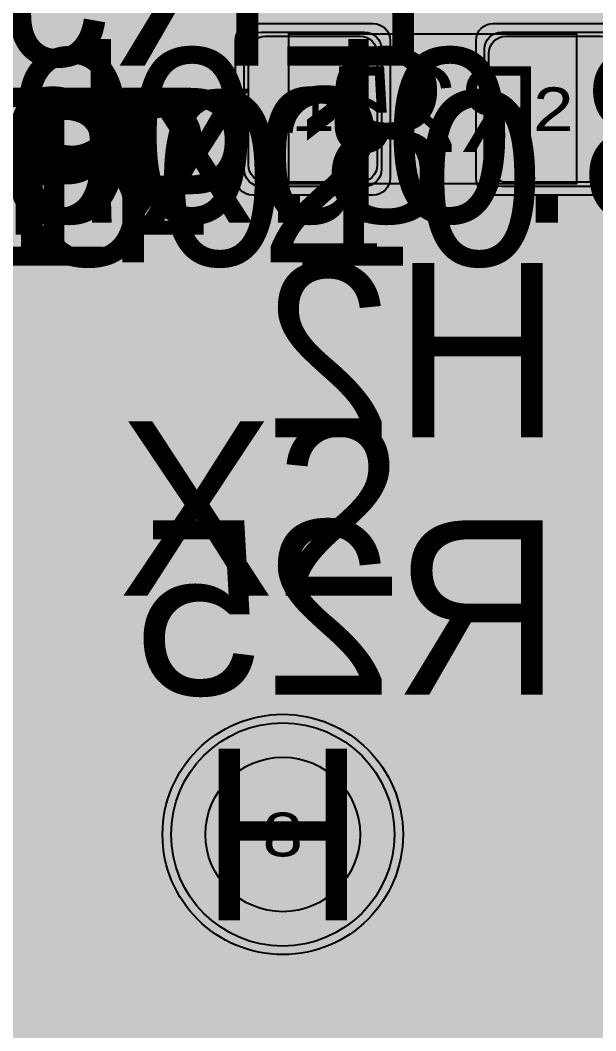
# Model space of a CAD drawing. Extents: x -13 to 280, y -47 to 100.
# Drawn here: x 28.44 to 35.14, y 81.51 to 93.29 of the extents above; entities that cross this region are included whole.
import ezdxf
from ezdxf.enums import TextEntityAlignment as Align

# ---------------------------------------------------------------- set-up
doc = ezdxf.new("R2010")
doc.units = 0
doc.header["$MEASUREMENT"] = 0
for name, color, linetype in [('ASSEMBLY_OUTLINES_BTM', 191, 'CONTINUOUS'), ('ASSEMBLY_PART_NUMBERS_BTM', 191, 'CONTINUOUS'), ('ASSEMBLY_PART_NUMBERS_TOP', 102, 'CONTINUOUS'), ('ASSEMBLY_REF_DES_BTM', 191, 'CONTINUOUS'), ('ASSEMBLY_REF_DES_TOP', 102, 'CONTINUOUS'), ('DRILL_DRAWING', 21, 'CONTINUOUS'), ('GENERATED_SILKSCREEN_BTM', 255, 'CONTINUOUS'), ('GENERATED_SILKSCREEN_TOP', 140, 'CONTINUOUS'), ('PART_HOLES_LAYER_BOTTOM', 30, 'CONTINUOUS'), ('PART_HOLES_LAYER_TOP', 30, 'CONTINUOUS'), ('PART_PADS_LAYER_BOTTOM', 230, 'CONTINUOUS'), ('PART_PADS_LAYER_TOP', 150, 'CONTINUOUS'), ('PART_PADS_SMD_BTM', 230, 'CONTINUOUS'), ('PIN_NUMBERS_BTM', 8, 'CONTINUOUS'), ('PIN_NUMBERS_TOP', 8, 'CONTINUOUS'), ('PLACEMENT_OUTLINES_BTM', 222, 'CONTINUOUS'), ('PLANE_DATA_LAYER_TOP', 150, 'CONTINUOUS'), ('PLANE_SHAPES_LAYER_TOP', 150, 'CONTINUOUS'), ('SILKSCREEN_OUTLINES_BTM', 211, 'CONTINUOUS'), ('SILKSCREEN_REF_DES_BTM', 211, 'CONTINUOUS'), ('SILKSCREEN_REF_DES_TOP', 150, 'CONTINUOUS'), ('SOLDERMASK_PADS_BTM', 12, 'CONTINUOUS'), ('SOLDERMASK_PADS_TOP', 180, 'CONTINUOUS'), ('SOLDERPASTE_PADS_BTM', 12, 'CONTINUOUS'), ('TRACES_LAYER_BOTTOM', 230, 'CONTINUOUS'), ('TRACES_LAYER_TOP', 150, 'CONTINUOUS')]:
    doc.layers.add(name, color=color, linetype=linetype)
doc.styles.add('COURIER_NEW', font='COUR.TTF')
doc.styles.add('VERIBEST_GERBER_0', font='txt')

msp = doc.modelspace()

# ---------------------------------------------------------------- hatches: boundary and pattern name
at = {"layer": 'PART_HOLES_LAYER_BOTTOM'}
h = msp.add_hatch(color=256, dxfattribs=at)
edge = h.paths.add_edge_path()
edge.add_arc((31.5, 83.8), 0.9, 0, 360)
at = {"layer": 'PART_HOLES_LAYER_TOP'}
h = msp.add_hatch(color=256, dxfattribs=at)
edge = h.paths.add_edge_path()
edge.add_arc((31.5, 83.8), 0.9, 0, 360)
at = {"layer": 'PLANE_DATA_LAYER_TOP'}
h = msp.add_hatch(color=256, dxfattribs=at)
h.paths.add_polyline_path([(258.5, 84.968438), (258.499998, 72.53156), (258.499998, 72.531559, -0.198909956), (258.47768, 72.477678), (256.022322, 70.02232, -0.198913366), (255.96844, 70.000002), (235.000004, 70, 0.207684346), (234.999998, 69.999998), (219.000002, 54.000002), (219, 53.999996), (218.999998, 29.03156), (218.999998, 29.031559, -0.198909956), (218.97768, 28.977678), (202.522322, 12.52232, -0.198913366), (202.46844, 12.500002), (149.5762, 12.5, -0.414213562), (149.5, 12.5762), (149.5, 14.499996), (149.499997, 14.500001), (145.000002, 18.999998, 0.207684346), (144.999996, 19), (139.000004, 19, 0.207684346), (138.999998, 18.999998), (128.522321, 8.522318, -0.198913366), (128.468439, 8.5), (106.531562, 8.5, -0.198913366), (106.47768, 8.522318), (102.500002, 12.499998, 0.207684346), (102.499996, 12.5), (96.500004, 12.5, 0.207684346), (96.499998, 12.499998), (94.000002, 10.000002), (94, 9.999996), (94, 5.0762, -0.414213562), (93.9238, 5), (61.0762, 5, -0.414213562), (61, 5.0762), (61, 9.499996), (60.999997, 9.500001), (58.000002, 12.499998, 0.207684346), (57.999996, 12.5), (52.000004, 12.5, 0.207684346), (51.999998, 12.499998), (49.000002, 9.500002), (49, 9.499996), (49, 5.0762, -0.414213562), (48.9238, 5), (16.0762, 5, -0.414213562), (16, 5.0762), (16, 8.999996), (15.999997, 9.000001), (13.750002, 11.249998, 0.207684346), (13.749996, 11.25), (1.5762, 11.25, -0.414213562), (1.5, 11.3262), (1.500002, 86.968439), (1.500002, 86.96844, -0.198909956), (1.52232, 87.022321), (2.999997, 88.499998), (2.999999, 88.500004), (2.999999, 91.81604, -0.668181994), (3.130081, 91.869921), (3.4, 91.600002), (6.3, 88.700001), (7.999998, 87.000002, 0.207684346), (8.000004, 87), (11.499996, 87, 0.207684346), (11.500002, 87.000002), (15.499998, 90.999998), (15.5, 91.000004), (15.5, 95.9238, -0.414213562), (15.5762, 96), (17.722894, 96, -0.414213562), (17.799094, 95.9238, -0.157845252), (17.784635, 95.87914, 1.957551633), (20.215365, 95.87914, -0.157845252), (20.200906, 95.9238, -0.414213562), (20.277106, 96), (21.924691, 96, -0.579614893), (21.990422, 95.885253, 1.745689265), (25.009578, 95.885253, -0.579614893), (25.075309, 96), (27.222894, 96, -0.414213562), (27.299094, 95.9238, -0.157845252), (27.284635, 95.87914, 0.463471037), (27.832699, 93.656605, -0.284786377), (27.875, 93.588361), (27.875, 92.361644, -0.198909956), (27.852682, 92.307763), (22.388417, 86.843498, 0.198912246), (22.205358, 86.401557), (22.205358, 83.362834, -0.198909956), (22.18304, 83.308953), (16.933059, 78.058972, 0.198912246), (16.75, 77.617031), (16.75, 76.865445, -0.198909956), (16.727682, 76.811564), (15.138312, 75.222194, -0.194772493), (15.085645, 75.199886, 0.409549399), (14.2, 74.3), (14.2, 74.299969, 0.992073385), (15.999886, 74.285645, -0.194772493), (16.022194, 74.338312), (17.816941, 76.133059, 0.198912246), (18, 76.575), (18, 77.326586, -0.198909956), (18.022318, 77.380467), (23.272299, 82.630448, 0.198912246), (23.455358, 83.072389), (23.455358, 86.111112, -0.198909956), (23.477676, 86.164993), (28.941941, 91.629258, 0.198912246), (29.125, 92.071199), (29.125, 93.588361, -0.284786377), (29.167301, 93.656605, 0.463471037), (29.715365, 95.87914, -0.157845252), (29.700906, 95.9238, -0.414213562), (29.777106, 96), (48.9238, 96, -0.414213562), (49, 95.9238), (49, 91.000004), (49.000003, 90.999999), (51.3, 88.700001), (52.999998, 87.000002, 0.207684346), (53.000004, 87), (56.999996, 87, 0.207684346), (57.000002, 87.000002), (60.999998, 90.999998), (61, 91.000004), (61, 95.9238, -0.414213562), (61.0762, 96), (93.9238, 96, -0.414213562), (94, 95.9238), (94, 90.500004), (94.000003, 90.499999), (97.499998, 87.000002, 0.207684346), (97.500004, 87), (101.999996, 87, 0.207684346), (102.000002, 87.000002), (105.999998, 90.999998), (106, 91.000004), (106, 95.9238, -0.414213562), (106.0762, 96), (129.549985, 96, -0.557048093), (129.618191, 95.889824, 0.116057054), (129.55, 95.6), (129.55, 92.4, 0.414213562), (130.2, 91.75), (132.8, 91.75, 0.414213562), (133.45, 92.4), (133.45, 95.6, 0.116057054), (133.381809, 95.889824, -0.557048093), (133.450015, 96), (134.4238, 96, -0.414213562), (134.5, 95.9238), (134.5, 90.441466, -0.414213562), (134.4238, 90.365266), (130.778303, 90.365266, -0.198913366), (130.724421, 90.387584), (129.817866, 91.294139, 0.198912246), (129.375925, 91.477198), (115.162716, 91.477198, -0.198913366), (115.108834, 91.499516), (114.666409, 91.941941, 0.198912246), (114.224468, 92.125), (113.77918, 92.125, -0.19476974), (113.726165, 92.146466, 0.662426212), (112.2, 91.500001), (112.2, 91.499999, 0.662426212), (113.726165, 90.853534, -0.19476974), (113.77918, 90.875), (113.934022, 90.875, -0.198913366), (113.987904, 90.852682), (114.430329, 90.410257, 0.198912246), (114.87227, 90.227198), (129.085479, 90.227198, -0.198913366), (129.139361, 90.20488), (130.045916, 89.298325, 0.198912246), (130.487857, 89.115266), (134.4238, 89.115266, -0.414213562), (134.5, 89.039066), (134.5, 86.000004), (134.500003, 85.999999), (138.999998, 81.500002, 0.207684346), (139.000004, 81.5), (145.999996, 81.5, 0.207684346), (146.000002, 81.500002), (151.499998, 86.999998), (151.5, 87.000004), (151.5, 94.359758, -0.414213562), (151.5762, 94.435958), (210.4238, 94.435958, -0.414213562), (210.5, 94.359758), (210.5, 85.500004), (210.500003, 85.499999), (214.499998, 81.500002, 0.207684346), (214.500004, 81.5), (222.1738, 81.5, -0.414213562), (222.25, 81.4238), (222.25, 73.5, 0.414213562), (222.5, 73.25), (227, 73.25, 0.414213562), (227.25, 73.5), (227.25, 77.364885, -0.198909956), (227.272318, 77.418766), (228.081234, 78.227682, -0.198913366), (228.135116, 78.25), (237.864884, 78.25, -0.198913366), (237.918766, 78.227682), (238.822897, 77.323551, -0.00035495), (238.822973, 77.323474, 0.199280671), (239, 77.25), (243.5, 77.25, 0.414213562), (243.75, 77.5), (243.75, 83.5, 0.414213562), (243.5, 83.75), (239, 83.75, 0.414213562), (238.75, 83.5), (238.75, 81.135115, -0.198909956), (238.727682, 81.081234), (237.918766, 80.272318, -0.198913366), (237.864884, 80.25), (228.135116, 80.25, -0.198913366), (228.081234, 80.272318), (227.272318, 81.081234, -0.198909956), (227.25, 81.135115), (227.25, 82.218439, -0.198909956), (227.272318, 82.27232), (231.995058, 86.99506, -0.198913366), (232.04894, 87.017378), (232.302743, 87.017378, 0.198912246), (232.744684, 87.200437), (235.691941, 90.147694, 0.198912246), (235.875, 90.589635), (235.875, 92.838361, -0.284786377), (235.917301, 92.906605, 0.284787559), (236.75, 94.25, 0.354394072), (235.56043, 95.717527, -0.354393408), (235.5, 95.792077), (235.5, 96.4238, -0.414213562), (235.5762, 96.5), (248.4238, 96.5, -0.414213562), (248.5, 96.4238), (248.5, 92.000004), (248.500003, 91.999999), (252.2, 88.3), (252.499998, 88.000002, 0.207684346), (252.500004, 88), (255.46844, 87.999998, -0.198913366), (255.522322, 87.97768), (258.477682, 85.02232, -0.198909956), (258.5, 84.968439)], flags=0)
h.paths.add_polyline_path([(3, 18.1, -1), (5.5, 18.1, -1)], flags=0)
h.paths.add_polyline_path([(3.4, 59.75, -1), (5.6, 59.75, -1)], flags=0)
h.paths.add_polyline_path([(2.75, 13.9, -1), (5.75, 13.9, -1)], flags=0)
h.paths.add_polyline_path([(10.35, 16.85, 0.414213562), (11, 17.5), (11, 18.7, 0.414213562), (10.35, 19.35), (9.15, 19.35, 0.414213562), (8.5, 18.7), (8.5, 17.5, 0.414213562), (9.15, 16.85)], flags=0)
h.paths.add_polyline_path([(8.25, 13.9, -1), (11.25, 13.9, -1)], flags=0)
h.paths.add_polyline_path([(10.999641, 39.722422, 0.350115905), (11.7, 40.6), (11.7, 40.600001, 0.893974901), (9.922422, 40.799641, -0.141359951), (9.902002, 40.762662), (4.56967, 35.430331, 0.198912367), (4.35, 34.900001), (4.35, 29.019962, -0.141359112), (4.338291, 28.979375, 0.141358978), (4.2, 28.500001), (4.2, 28.5, 1), (6, 28.5), (6, 28.500001, 0.141358978), (5.861709, 28.979375, -0.141359112), (5.85, 29.019962), (5.85, 34.557777, -0.198909956), (5.872318, 34.611658), (10.962662, 39.702002, -0.141359951)], flags=0)
h.paths.add_polyline_path([(6.3, 50, -1), (13.7, 50, -1)], flags=0)
h.paths.add_polyline_path([(18.25, 12, -1), (20.75, 12, -1)], flags=0)
h.paths.add_polyline_path([(16.65, 24.6, -1), (20.75, 24.6, -1)], flags=0)
h.paths.add_polyline_path([(16.65, 41.4, -1), (20.75, 41.4, -1)], flags=0)
h.paths.add_polyline_path([(18.25, 53, -1), (20.75, 53, -1)], flags=0)
h.paths.add_polyline_path([(16.65, 71.2, 1), (20.75, 71.2, 0.236598351), (19.926702, 72.842469, 0.332217121), (17.473299, 72.842469, 0.236598402)], flags=0)
h.paths.add_polyline_path([(16.65, 83.8, -1), (20.75, 83.8, -1)], flags=0)
h.paths.add_polyline_path([(25.05, 11, 0.414213562), (25.5, 11.45), (25.5, 12.55, 0.414213562), (25.05, 13), (23.95, 13, 0.414213562), (23.5, 12.55), (23.5, 11.45, 0.414213562), (23.95, 11)], flags=0)
h.paths.add_polyline_path([(23.25, 53, 1), (25.75, 53), (25.75, 54.781012, 0.198912306), (25.383883, 55.664895), (20.414895, 60.633883, 0.198912306), (19.531012, 61), (9.5, 61, 1), (9.5, 58.5), (18.981682, 58.5, -0.198913366), (19.035564, 58.477682), (23.227682, 54.285564, -0.198909956), (23.25, 54.231683)], flags=0)
h.paths.add_polyline_path([(26.9, 23.05, 0.414213562), (27.55, 23.7), (27.55, 25.5, 0.414213562), (26.9, 26.15), (25.1, 26.15, 0.414213562), (24.45, 25.5), (24.45, 23.7, 0.414213562), (25.1, 23.05)], flags=0)
h.paths.add_polyline_path([(24.45, 28.8, -1), (27.55, 28.8, -1)], flags=0)
h.paths.add_polyline_path([(24.45, 33, -1), (27.55, 33, -1)], flags=0)
h.paths.add_polyline_path([(24.45, 37.2, -1), (27.55, 37.2, -1)], flags=0)
h.paths.add_polyline_path([(26.9, 69.65, 0.414213562), (27.55, 70.3), (27.55, 72.1, 0.414213562), (26.9, 72.75), (25.1, 72.75, 0.414213562), (24.45, 72.1), (24.45, 70.3, 0.414213562), (25.1, 69.65)], flags=0)
h.paths.add_polyline_path([(24.2, 83.8, -1), (27.8, 83.8, -1)], flags=0)
h.paths.add_polyline_path([(29.95, 24.6, -1), (33.05, 24.6, -1)], flags=0)
h.paths.add_polyline_path([(29.95, 28.8, -1), (33.05, 28.8, -1)], flags=0)
h.paths.add_polyline_path([(30.050559, 40.850799, 0.833523971), (33.05, 41.399999), (33.05, 41.4, 0.771151006), (30.150275, 42.162065, -0.771150883), (30.007721, 42.199529), (30.007721, 63.03507, 0.198912215), (29.861274, 63.388623), (23.888507, 69.36139, -0.198909956), (23.866189, 69.415271), (23.866189, 72.52752, -0.198909956), (23.888507, 72.581401), (25.278258, 73.971152, -0.311695204), (25.363434, 73.986747, 3.389409812), (24.45, 75.4, 0.106198542), (24.586747, 74.763434, -0.106197553), (24.59347, 74.73214), (24.59347, 74.732139, -0.198909956), (24.571152, 74.678258), (23.222521, 73.329627, -0.668181994), (23.092439, 73.383508), (23.092439, 77.937499, -0.198909956), (23.114757, 77.99138), (24.201059, 79.077682, -0.198913366), (24.254941, 79.1), (24.479303, 79.1, -0.311693868), (24.550559, 79.050799, 0.833523971), (27.55, 79.599999), (27.55, 79.600001, 0.833523971), (24.550559, 80.149201, -0.311693868), (24.479303, 80.1), (24.016271, 80.1, 0.198912215), (23.662718, 79.953553), (22.238886, 78.529721, 0.198912215), (22.092439, 78.176168), (22.092439, 68.563129, 0.198912215), (22.238886, 68.209576), (28.206068, 62.242394, -0.198909956), (28.228386, 62.188513), (28.228386, 41.992222, -0.198909956), (28.206068, 41.938341), (28.190045, 41.922318, -0.198913366), (28.136163, 41.9), (27.520697, 41.9, -0.311693868), (27.449441, 41.949201, 0.833523971), (24.45, 41.400001), (24.45, 41.399999, 0.833523971), (27.449441, 40.850799, -0.311693868), (27.520697, 40.9), (28.374833, 40.9, 0.198912215), (28.728386, 41.046447), (29.064172, 41.382233, -0.41421628), (29.171936, 41.382232), (29.507721, 41.046447, 0.198912367), (29.861274, 40.9), (29.979303, 40.9, -0.311693868)], flags=0)
h.paths.add_polyline_path([(29.95, 71.2, -1), (33.05, 71.2, -1)], flags=0)
h.paths.add_polyline_path([(29.95, 75.4, -1), (33.05, 75.4, -1)], flags=0)
h.paths.add_polyline_path([(29.95, 79.6, -1), (33.05, 79.6, -1)], flags=0)
h.paths.add_polyline_path([(29.7, 33, -1), (33.3, 33, -1)], flags=0)
h.paths.add_polyline_path([(29.7, 37.2, -1), (33.3, 37.2, -1)], flags=0)
h.paths.add_polyline_path([(29.7, 83.8, -1), (33.3, 83.8, -1)], flags=0)
h.paths.add_polyline_path([(50.5, 47.25, 0.414213562), (50.75, 47.5), (50.75, 63.5, 0.414213562), (50.5, 63.75), (46.5, 63.75, 0.414213562), (46.25, 63.5), (46.25, 47.5, 0.414213562), (46.5, 47.25)], flags=0)
h.paths.add_polyline_path([(51.3, 50, -1), (58.7, 50, -1)], flags=0)
h.paths.add_polyline_path([(57, 29, -1), (65, 29, -1)], flags=0)
h.paths.add_polyline_path([(66.6, 20, -1), (71.4, 20, -1)], flags=0)
h.paths.add_polyline_path([(66.6, 38, -1), (71.4, 38, -1)], flags=0)
h.paths.add_polyline_path([(75.6, 62, -1), (80.4, 62, -1)], flags=0)
h.paths.add_polyline_path([(75.6, 80, -1), (80.4, 80, -1)], flags=0)
h.paths.add_polyline_path([(85.549825, 29.973203, 0.198912367), (85.769495, 30.503533), (85.769495, 34.629883, 0.198912367), (85.549825, 35.160213), (81.616905, 39.093132, -0.198909956), (81.594587, 39.147013), (81.594587, 47.209472, -0.198909956), (81.616905, 47.263353), (82.676449, 48.322897, -0.00035495), (82.676526, 48.322973, 0.199280671), (82.75, 48.5), (82.75, 52.5, 0.414213562), (82.5, 52.75), (78.5, 52.75, 0.414213562), (78.25, 52.5), (78.25, 48.5, 0.199280671), (78.323474, 48.322973, -0.00035495), (78.323551, 48.322897), (80.072269, 46.574179, -0.198909956), (80.094587, 46.520298), (80.094587, 38.804789, 0.198912367), (80.314257, 38.274459), (84.247177, 34.34154, -0.198909956), (84.269495, 34.287659), (84.269495, 30.845757, -0.198909956), (84.247177, 30.791876), (83.227619, 29.772318, -0.198913366), (83.173737, 29.75), (82.722666, 29.75, -0.220113332), (82.66459, 29.776869, 0.189180818), (81.892172, 30.191548, -0.379842992), (81.825, 30.267211), (81.825, 30.272789, -0.379842992), (81.892172, 30.348452, 16.821510547), (81.607828, 30.348452, -0.379842992), (81.675, 30.272789), (81.675, 30.267211, -0.379842992), (81.607828, 30.191548, 0.887776067), (81.607828, 27.808452, -0.379842992), (81.675, 27.732789), (81.675, 27.727211, -0.379842992), (81.607828, 27.651548, 16.821510547), (81.892172, 27.651548, -0.379842992), (81.825, 27.727211), (81.825, 27.732789, -0.379842992), (81.892172, 27.808452, 0.189180818), (82.66459, 28.223131, -0.220113332), (82.722666, 28.25), (83.515961, 28.25, 0.198912714), (84.046292, 28.46967)], flags=0)
h.paths.add_polyline_path([(82, 71, -1), (90, 71, -1)], flags=0)
h.paths.add_polyline_path([(96.3, 50, -1), (103.7, 50, -1)], flags=0)
h.paths.add_polyline_path([(116.95, 87.1, 0.414213562), (117.4, 87.55), (117.4, 88.95, 0.414213562), (116.95, 89.4), (115.55, 89.4, 0.414213562), (115.1, 88.95), (115.1, 87.55, 0.414213562), (115.55, 87.1)], flags=0)
h.paths.add_polyline_path([(115.1, 56.35, -1), (118.2, 56.35, -1)], flags=0)
h.paths.add_polyline_path([(118.7, 11.35, 0.414213562), (119.15, 11.8), (119.15, 13.2, 0.414213562), (118.7, 13.65), (117.3, 13.65, 0.414213562), (116.85, 13.2), (116.85, 11.8, 0.414213562), (117.3, 11.35)], flags=0)
h.paths.add_polyline_path([(118.7, 29.35, 0.414213562), (119.15, 29.8), (119.15, 31.2, 0.414213562), (118.7, 31.65), (118.295776, 31.65, -0.198913366), (118.241894, 31.672318), (117.672318, 32.241894, -0.198909956), (117.65, 32.295775), (117.65, 42.0455, -0.344121363), (117.707711, 42.119423, 0.344122875), (118.2, 42.75), (118.2, 44.55, 0.344122875), (117.707711, 45.180577, -0.344121363), (117.65, 45.2545), (117.65, 46.198799, 0.198912215), (117.357106, 46.905905), (113.74062, 50.522391, -0.198909956), (113.718302, 50.576272), (113.718302, 64.472527, -0.198909956), (113.74062, 64.526408), (116.957106, 67.742894, 0.198912215), (117.25, 68.45), (117.25, 69.182087, -0.196019859), (117.271722, 69.235365, 0.19601931), (117.4, 69.55), (117.4, 70.95, 0.414213562), (116.95, 71.4), (115.55, 71.4, 0.414213562), (115.1, 70.95), (115.1, 69.55, 0.19601931), (115.228278, 69.235365, -0.196019859), (115.25, 69.182087), (115.25, 68.895775, -0.198909956), (115.227682, 68.841894), (112.011196, 65.625408, 0.198912215), (111.718302, 64.918302), (111.718302, 50.130497, 0.198912215), (112.011196, 49.423391), (115.627682, 45.806905, -0.198909956), (115.65, 45.753024), (115.65, 45.2545, -0.344121363), (115.592289, 45.180577, 0.344122875), (115.1, 44.55), (115.1, 42.75, 0.344122875), (115.592289, 42.119423, -0.344121363), (115.65, 42.0455), (115.65, 31.85, 0.198912215), (115.942894, 31.142894), (116.827682, 30.258106, -0.198909956), (116.85, 30.204225), (116.85, 29.8, 0.414213562), (117.3, 29.35)], flags=0)
h.paths.add_polyline_path([(122.35, 70.25, -1), (125.15, 70.25, -1)], flags=0)
h.paths.add_polyline_path([(122.35, 88.25, -1), (125.15, 88.25, -1)], flags=0)
h.paths.add_polyline_path([(124.1, 12.5, -1), (126.9, 12.5, -1)], flags=0)
h.paths.add_polyline_path([(124.1, 30.5, -1), (126.9, 30.5, -1)], flags=0)
h.paths.add_polyline_path([(118.8, 50, -1), (127.2, 50, -1)], flags=0)
h.paths.add_polyline_path([(127.55, 56.35, -1), (131.15, 56.35, -1)], flags=0)
h.paths.add_polyline_path([(133.176777, 34.823223, 0.198911632), (133.25, 34.999999), (133.25, 45.500001, 0.198911632), (133.176777, 45.676777), (132.676777, 46.176777, 0.198912672), (132.5, 46.25), (127.5, 46.25, 0.198912672), (127.323223, 46.176777), (126.823223, 45.676777, 0.198911632), (126.75, 45.500001), (126.75, 34.999999, 0.198911632), (126.823223, 34.823223), (127.323223, 34.323223, 0.198912672), (127.5, 34.25), (132.5, 34.25, 0.198912672), (132.676777, 34.323223)], flags=0)
h.paths.add_polyline_path([(132.8, 65.75, 0.414213562), (133.45, 66.4), (133.45, 69.6, 0.414213562), (132.8, 70.25), (130.2, 70.25, 0.414213562), (129.55, 69.6), (129.55, 66.4, 0.414213562), (130.2, 65.75)], flags=0)
h.paths.add_polyline_path([(132.8, 75.75, 0.414213562), (133.45, 76.4), (133.45, 79.6, 0.414213562), (132.8, 80.25), (130.2, 80.25, 0.414213562), (129.55, 79.6), (129.55, 76.4, 0.414213562), (130.2, 75.75)], flags=0)
h.paths.add_polyline_path([(132.8, 81.75, 0.414213562), (133.45, 82.4), (133.45, 85.6, 0.414213562), (132.8, 86.25), (130.2, 86.25, 0.414213562), (129.55, 85.6), (129.55, 84.024512, -0.414213562), (129.4738, 83.948312), (128.659868, 83.948312, -0.198913366), (128.605986, 83.97063), (127.76521, 84.811407, 0.198912714), (127.234879, 85.031077), (82.319555, 85.031077, 0.198912714), (81.789224, 84.811407), (81.450136, 84.472318, -0.198913366), (81.396254, 84.45), (69.877975, 84.45, 0.198912714), (69.347644, 84.23033), (64.71967, 79.602356, 0.198912367), (64.5, 79.072026), (64.5, 74.512666, -0.220113332), (64.473131, 74.45459, 0.654697284), (65.107828, 72.348452, -0.379842992), (65.175, 72.272789), (65.175, 72.267211, -0.379842992), (65.107828, 72.191548, 0.887776067), (65.107828, 69.808452, -0.379842992), (65.175, 69.732789), (65.175, 69.727211, -0.379842992), (65.107828, 69.651548, 16.821510547), (65.392172, 69.651548, -0.379842992), (65.325, 69.727211), (65.325, 69.732789, -0.379842992), (65.392172, 69.808452, 0.887776067), (65.392172, 72.191548, -0.379842992), (65.325, 72.267211), (65.325, 72.272789, -0.379842992), (65.392172, 72.348452, 0.654697284), (66.026869, 74.45459, -0.220113332), (66, 74.512666), (66, 78.729802, -0.198909956), (66.022318, 78.783683), (70.166317, 82.927682, -0.198913366), (70.220199, 82.95), (81.738478, 82.95, 0.198912612), (82.268809, 83.16967), (82.607897, 83.508759, -0.198913366), (82.661779, 83.531077), (126.892655, 83.531077, -0.198913366), (126.946537, 83.508759), (127.545992, 82.909303, 0.236905922), (128.184745, 82.697512, -0.03628461), (128.195761, 82.698312), (129.4738, 82.698312, -0.414213562), (129.55, 82.622112), (129.55, 82.4, 0.414213562), (130.2, 81.75)], flags=0)
h.paths.add_polyline_path([(134.176777, 59.823223, 0.198911632), (134.25, 59.999999), (134.25, 64.500001, 0.198911632), (134.176777, 64.676777), (133.676777, 65.176777, 0.198912672), (133.5, 65.25), (128, 65.25, 0.198912672), (127.823223, 65.176777), (127.323223, 64.676777, 0.198911632), (127.25, 64.500001), (127.25, 59.999999, 0.198911632), (127.323223, 59.823223), (127.823223, 59.323223, 0.198912672), (128, 59.25), (133.5, 59.25, 0.198912672), (133.676777, 59.323223)], flags=0)
h.paths.add_polyline_path([(147.5, 62.75, 0.414213562), (147.75, 63), (147.75, 75.5, 0.414213562), (147.5, 75.75), (141.5, 75.75, 0.199280671), (141.322973, 75.676526, -0.00035495), (141.322897, 75.676449), (140.418766, 74.772318, -0.198913366), (140.364884, 74.75), (107, 74.75, 0.198912672), (106.823223, 74.676777), (101.323551, 69.177103, -0.00035495), (101.323474, 69.177027, 0.199280671), (101.25, 69), (101.25, 61, 0.414213562), (101.5, 60.75), (107, 60.75, 0.414213562), (107.25, 61), (107.25, 68.864885, -0.198909956), (107.272318, 68.918766), (110.581234, 72.227682, -0.198913366), (110.635116, 72.25), (140.364884, 72.25, -0.198913366), (140.418766, 72.227682), (141.227682, 71.418766, -0.198909956), (141.25, 71.364885), (141.25, 63, 0.414213562), (141.5, 62.75)], flags=0)
h.paths.add_polyline_path([(174, 50, -1), (186, 50, -1)], flags=0)
h.paths.add_polyline_path([(229.15, 76.75, -1), (231.35, 76.75, -1)], flags=0)
h.paths.add_polyline_path([(229.15, 81.75, -1), (231.35, 81.75, -1)], flags=0)
h.paths.add_polyline_path([(238.05, 71, 0.414213562), (238.5, 71.45), (238.5, 72.55, 0.414213562), (238.05, 73), (236.95, 73, 0.414213562), (236.5, 72.55), (236.5, 71.45, 0.414213562), (236.95, 71)], flags=0)
h.paths.add_polyline_path([(238.05, 84.5, 0.414213562), (238.5, 84.95), (238.5, 86.05, 0.414213562), (238.05, 86.5), (236.95, 86.5, 0.414213562), (236.5, 86.05), (236.5, 84.95, 0.414213562), (236.95, 84.5)], flags=0)
h.paths.add_polyline_path([(237.25, 94.25, -1), (240.75, 94.25, -1)], flags=0)
h.paths.add_polyline_path([(241.25, 72, -1), (243.75, 72, -1)], flags=0)
h.paths.add_polyline_path([(241.25, 85.5, -1), (243.75, 85.5, -1)], flags=0)
h.paths.add_polyline_path([(246.95, 72.45, -1), (250.05, 72.45, -1)], flags=0)
h.paths.add_polyline_path([(246.95, 76.65, -1), (250.05, 76.65, -1)], flags=0)
h.paths.add_polyline_path([(246.95, 80.85, -1), (250.05, 80.85, -1)], flags=0)
h.paths.add_polyline_path([(246.95, 85.05, -1), (250.05, 85.05, -1)], flags=0)
h.paths.add_polyline_path([(252.2, 72.45, -1), (255.8, 72.45, -1)], flags=0)
h.paths.add_polyline_path([(252.2, 76.65, -1), (255.8, 76.65, -1)], flags=0)
h.paths.add_polyline_path([(252.2, 80.85, -1), (255.8, 80.85, -1)], flags=0)
h.paths.add_polyline_path([(254.9, 83.25, 0.414213562), (255.8, 84.15), (255.8, 85.95, 0.414213562), (254.9, 86.85), (253.1, 86.85, 0.414213562), (252.2, 85.95), (252.2, 84.15, 0.414213562), (253.1, 83.25)], flags=0)
for points in [[(31.5, 83.8), (31.5, 85.6762)], [(31.5, 83.8), (29.6238, 83.8)], [(31.5, 83.8), (33.3762, 83.8)], [(31.5, 83.8), (31.5, 81.9238)]]:
    msp.add_hatch(color=256, dxfattribs=at).paths.add_polyline_path(points, is_closed=False, flags=0)
at = {"layer": 'PLANE_SHAPES_LAYER_TOP'}
h = msp.add_hatch(color=256, dxfattribs=at)
h.paths.add_polyline_path([(199.5, 12.5), (149.5, 12.5), (149.5, 19), (135.5, 19), (135.5, 15.5), (132.5, 12.5), (1.5, 12.5), (1.5, 87), (134.5, 87), (134.5, 81.5), (199.5, 81.5)])
h.paths.add_polyline_path([(174, 50, -1), (186, 50, -1)], flags=0)

# ---------------------------------------------------------------- linework, layer by layer
at = {"layer": 'ASSEMBLY_OUTLINES_BTM'}
msp.add_lwpolyline([(31.57, 91.38), (31.57, 93.13), (34.92, 93.13), (34.92, 91.38)], close=True, dxfattribs=at)
at = {"layer": 'GENERATED_SILKSCREEN_BTM', "const_width": 0.15}
for points in [[(33.842098, 93.130005, 0.000012231), (33.842089, 93.129995), (32.657911, 93.129995, 0.000012231), (32.657902, 93.130005), (33.842098, 93.130005)], [(33.833844, 91.379995), (32.666156, 91.379995, 0.000011642), (32.666164, 91.380005), (33.833836, 91.380005, 0.000011642), (33.833844, 91.379995)]]:
    msp.add_lwpolyline(points, format="xyb", dxfattribs=at)
at = {"layer": 'GENERATED_SILKSCREEN_BTM', "const_width": 0.254}
for points in [[(31.460192, 90.417328), (31.118816, 90.138944), (31.11272, 90.128784), (31.110688, 90.120656), (31.106624, 90.11456), (31.104592, 90.106432), (31.104592, 89.828048), (31.106624, 89.81992), (31.110688, 89.807728), (31.11272, 89.797568), (31.118816, 89.793504), (32.472128, 88.694192), (32.472128, 88.476768), (31.145232, 88.476768), (31.131008, 88.472704), (31.118816, 88.464576), (31.11272, 88.450352), (31.110688, 88.434096), (31.11272, 88.419872), (31.118816, 88.405648), (31.131008, 88.39752), (31.145232, 88.393456), (32.5148, 88.393456), (32.531056, 88.39752), (32.541216, 88.40768), (32.551376, 88.41784), (32.55544, 88.434096), (32.55544, 88.71248), (32.553408, 88.718576), (32.549344, 88.7328), (32.54528, 88.738896), (32.543248, 88.74296), (32.537152, 88.747024), (31.185872, 89.848368), (31.185872, 90.086112), (31.502864, 90.342144), (32.1592, 90.342144), (32.490416, 90.071888), (32.50464, 90.067824), (32.518864, 90.069856), (32.531056, 90.075952), (32.541216, 90.088144), (32.547312, 90.100336), (32.549344, 90.11456), (32.547312, 90.128784), (32.543248, 90.13488), (32.537152, 90.138944), (32.195776, 90.417328), (32.187648, 90.41936), (32.183584, 90.421392), (32.17952, 90.423424), (32.171392, 90.425456), (31.486608, 90.425456), (31.47848, 90.423424), (31.474416, 90.421392), (31.46832, 90.41936), (31.460192, 90.417328)], [(34.477712, 88.434096), (34.473648, 88.41784), (34.463488, 88.40768), (34.451296, 88.401584), (34.437072, 88.399552), (34.420816, 88.401584), (34.406592, 88.40768), (34.396432, 88.41784), (34.392368, 88.434096), (34.392368, 89.368816), (33.106112, 89.368816), (33.106112, 88.434096), (33.10408, 88.41784), (33.09392, 88.40768), (33.079696, 88.401584), (33.065472, 88.399552), (33.051248, 88.401584), (33.039056, 88.40768), (33.028896, 88.41784), (33.024832, 88.434096), (33.024832, 90.384816), (33.028896, 90.39904), (33.039056, 90.411232), (33.051248, 90.417328), (33.065472, 90.41936), (33.079696, 90.417328), (33.09392, 90.411232), (33.10408, 90.39904), (33.106112, 90.384816), (33.106112, 89.450096), (34.392368, 89.450096), (34.392368, 90.384816), (34.396432, 90.39904), (34.406592, 90.411232), (34.420816, 90.417328), (34.437072, 90.41936), (34.451296, 90.417328), (34.463488, 90.411232), (34.473648, 90.39904), (34.477712, 90.384816), (34.477712, 88.434096)], [(30.2542, 86.726448), (30.262328, 86.724416), (30.268424, 86.722384), (30.276552, 86.71832), (30.552904, 86.4948), (30.552904, 87.342144), (29.226008, 87.342144), (29.211784, 87.346208), (29.199592, 87.354336), (29.193496, 87.36856), (29.191464, 87.382784), (29.193496, 87.39904), (29.199592, 87.411232), (29.211784, 87.421392), (29.226008, 87.425456), (30.597608, 87.425456), (30.611832, 87.421392), (30.624024, 87.411232), (30.634184, 87.39904), (30.638248, 87.384816), (30.638248, 86.407424), (30.636216, 86.3932), (30.63012, 86.38304), (30.621992, 86.376944), (30.607768, 86.37288), (30.59964, 86.368816), (30.58948, 86.366784), (30.57932, 86.368816), (30.571192, 86.374912), (30.239976, 86.645168), (29.58364, 86.645168), (29.266648, 86.387104), (29.266648, 85.7328), (29.58364, 85.4788), (30.239976, 85.4788), (30.571192, 85.747024), (30.585416, 85.75312), (30.597608, 85.75312), (30.611832, 85.744992), (30.621992, 85.734832), (30.63012, 85.720608), (30.634184, 85.706384), (30.632152, 85.698256), (30.63012, 85.69216), (30.626056, 85.686064), (30.61996, 85.682), (30.276552, 85.401584), (30.270456, 85.39752), (30.262328, 85.39752), (30.2542, 85.393456), (29.569416, 85.393456), (29.565352, 85.393456), (29.561288, 85.395488), (29.559256, 85.395488), (29.555192, 85.39752), (29.551128, 85.39752), (29.543, 85.401584), (29.199592, 85.682), (29.193496, 85.688096), (29.191464, 85.69216), (29.1874, 85.704352), (29.185368, 85.71248), (29.185368, 86.407424), (29.1874, 86.415552), (29.191464, 86.427744), (29.191464, 86.431808), (29.195528, 86.43384), (29.19756, 86.437904), (29.199592, 86.441968), (29.543, 86.71832), (29.55316, 86.722384), (29.561288, 86.724416), (29.569416, 86.726448), (30.2542, 86.726448)], [(31.461208, 87.417328), (31.119832, 87.138944), (31.113736, 87.128784), (31.111704, 87.120656), (31.10764, 87.11456), (31.105608, 87.106432), (31.105608, 86.828048), (31.10764, 86.81992), (31.111704, 86.807728), (31.113736, 86.797568), (31.119832, 86.793504), (32.473144, 85.694192), (32.473144, 85.476768), (31.146248, 85.476768), (31.132024, 85.472704), (31.119832, 85.464576), (31.113736, 85.450352), (31.111704, 85.434096), (31.113736, 85.419872), (31.119832, 85.405648), (31.132024, 85.39752), (31.146248, 85.393456), (32.515816, 85.393456), (32.532072, 85.39752), (32.542232, 85.40768), (32.552392, 85.41784), (32.556456, 85.434096), (32.556456, 85.71248), (32.554424, 85.718576), (32.55036, 85.7328), (32.546296, 85.738896), (32.544264, 85.74296), (32.538168, 85.747024), (31.186888, 86.848368), (31.186888, 87.086112), (31.50388, 87.342144), (32.160216, 87.342144), (32.491432, 87.071888), (32.505656, 87.067824), (32.51988, 87.069856), (32.532072, 87.075952), (32.542232, 87.088144), (32.548328, 87.100336), (32.55036, 87.11456), (32.548328, 87.128784), (32.544264, 87.13488), (32.538168, 87.138944), (32.196792, 87.417328), (32.188664, 87.41936), (32.1846, 87.421392), (32.180536, 87.423424), (32.172408, 87.425456), (31.487624, 87.425456), (31.479496, 87.423424), (31.475432, 87.421392), (31.469336, 87.41936), (31.461208, 87.417328)], [(33.03804, 86.653296), (33.031944, 86.65736), (33.029912, 86.66752), (33.025848, 86.67768), (33.023816, 86.68784), (33.023816, 87.106432), (33.025848, 87.116592), (33.029912, 87.122688), (33.029912, 87.128784), (33.031944, 87.130816), (33.036008, 87.132848), (33.03804, 87.136912), (33.38348, 87.417328), (33.39364, 87.421392), (33.401768, 87.423424), (33.409896, 87.425456), (34.434024, 87.425456), (34.452312, 87.421392), (34.464504, 87.411232), (34.474664, 87.39904), (34.478728, 87.384816), (34.478728, 85.434096), (34.474664, 85.41784), (34.464504, 85.40768), (34.452312, 85.401584), (34.438088, 85.399552), (34.421832, 85.401584), (34.407608, 85.40768), (34.397448, 85.41784), (34.393384, 85.434096), (34.393384, 86.368816), (33.438344, 86.368816), (33.105096, 85.421904), (33.096968, 85.40768), (33.082744, 85.399552), (33.06852, 85.39752), (33.054296, 85.401584), (33.042104, 85.40768), (33.031944, 85.41784), (33.02788, 85.432064), (33.029912, 85.44832), (33.36316, 86.395232), (33.03804, 86.653296)], [(34.393384, 87.342144), (33.422088, 87.342144), (33.105096, 87.086112), (33.105096, 86.70816), (33.422088, 86.450096), (34.393384, 86.450096), (34.393384, 87.342144)]]:
    msp.add_lwpolyline(points, dxfattribs=at)
at = {"layer": 'GENERATED_SILKSCREEN_TOP'}
for points, const_width in [([(29.68125, 91.6945), (29.68575, 91.6975), (29.68725, 91.705), (29.69175, 91.7125), (29.69175, 91.72), (29.69175, 92.029), (29.69175, 92.0365), (29.68725, 92.041), (29.68725, 92.0455), (29.68575, 92.047), (29.68425, 92.0485), (29.68125, 92.0515), (29.42625, 92.2585), (29.41875, 92.2615), (29.41275, 92.263), (29.40675, 92.2645), (28.65075, 92.2645), (28.63725, 92.2615), (28.62825, 92.254), (28.62075, 92.245), (28.61775, 92.2345), (28.61775, 90.7945), (28.62075, 90.7825), (28.62825, 90.775), (28.63725, 90.7705), (28.64775, 90.769), (28.65975, 90.7705), (28.67025, 90.775), (28.67775, 90.7825), (28.68075, 90.7945), (28.68075, 91.4845), (29.40675, 91.4845), (29.41725, 91.486), (29.42175, 91.4875), (29.42325, 91.4875), (29.42625, 91.489), (29.68125, 91.6945)], 0.15), ([(30.84525, 92.2585), (31.09725, 92.053), (31.10175, 92.0455), (31.10325, 92.0395), (31.10625, 92.035), (31.10775, 92.029), (31.10775, 91.8235), (31.10625, 91.8175), (31.10325, 91.8085), (31.10175, 91.801), (31.09725, 91.798), (30.09825, 90.9865), (30.09825, 90.826), (31.07775, 90.826), (31.08825, 90.823), (31.09725, 90.817), (31.10175, 90.8065), (31.10325, 90.7945), (31.10175, 90.784), (31.09725, 90.7735), (31.08825, 90.7675), (31.07775, 90.7645), (30.06675, 90.7645), (30.05475, 90.7675), (30.04725, 90.775), (30.03975, 90.7825), (30.03675, 90.7945), (30.03675, 91), (30.03825, 91.0045), (30.04125, 91.015), (30.04425, 91.0195), (30.04725, 91.0225), (30.05025, 91.0255), (31.04775, 91.8385), (31.04775, 92.014), (30.81375, 92.203), (30.32925, 92.203), (30.08475, 92.0035), (30.07425, 92.0005), (30.06375, 92.002), (30.05475, 92.0065), (30.04875, 92.0155), (30.04275, 92.0245), (30.04125, 92.035), (30.04125, 92.041), (30.04275, 92.0455), (30.05025, 92.053), (30.30225, 92.2585), (30.30825, 92.26), (30.31275, 92.2615), (30.31425, 92.263), (30.32025, 92.2645), (30.82575, 92.2645), (30.83175, 92.263), (30.83325, 92.263), (30.83475, 92.2615), (30.83925, 92.26), (30.84525, 92.2585)], 0.15), ([(28.68075, 92.203), (29.39775, 92.203), (29.63175, 92.014), (29.63175, 91.735), (29.39775, 91.5445), (28.68075, 91.5445), (28.68075, 92.203)], 0.15), ([(31.236383, 86.566897), (30.584111, 87.491457), (29.931839, 86.566897), (29.927775, 86.558769), (29.919647, 86.554705), (29.913551, 86.552673), (29.907455, 86.552673), (29.893231, 86.556737), (29.881039, 86.562833), (29.870879, 86.572993), (29.862751, 86.585185), (29.860719, 86.601441), (29.866815, 86.615665), (30.531279, 87.564609), (29.866815, 88.513553), (29.860719, 88.527777), (29.860719, 88.542001), (29.868847, 88.556225), (29.879007, 88.566385), (29.893231, 88.572481), (29.907455, 88.576545), (29.919647, 88.574513), (29.931839, 88.564353), (30.584111, 87.637761), (31.236383, 88.564353), (31.246543, 88.574513), (31.260767, 88.576545), (31.274991, 88.572481), (31.287183, 88.566385), (31.299375, 88.556225), (31.305471, 88.542001), (31.307503, 88.527777), (31.303439, 88.513553), (30.632879, 87.564609), (31.303439, 86.615665), (31.307503, 86.599409), (31.305471, 86.585185), (31.299375, 86.570961), (31.287183, 86.560801), (31.274991, 86.552673), (31.260767, 86.550641), (31.246543, 86.554705), (31.236383, 86.566897)], 0.254), ([(32.874175, 88.572481), (33.215551, 88.294097), (33.221647, 88.283937), (33.223679, 88.275809), (33.227743, 88.269713), (33.229775, 88.261585), (33.229775, 87.983201), (33.227743, 87.975073), (33.223679, 87.962881), (33.221647, 87.952721), (33.215551, 87.948657), (31.862239, 86.849345), (31.862239, 86.631921), (33.189135, 86.631921), (33.203359, 86.627857), (33.215551, 86.619729), (33.221647, 86.605505), (33.223679, 86.589249), (33.221647, 86.575025), (33.215551, 86.560801), (33.203359, 86.552673), (33.189135, 86.548609), (31.819567, 86.548609), (31.803311, 86.552673), (31.793151, 86.562833), (31.782991, 86.572993), (31.778927, 86.589249), (31.778927, 86.867633), (31.780959, 86.873729), (31.785023, 86.887953), (31.789087, 86.894049), (31.793151, 86.898113), (31.797215, 86.902177), (33.148495, 88.003521), (33.148495, 88.241265), (32.831503, 88.497297), (32.175167, 88.497297), (31.843951, 88.227041), (31.829727, 88.222977), (31.815503, 88.225009), (31.803311, 88.231105), (31.795183, 88.243297), (31.787055, 88.255489), (31.785023, 88.269713), (31.785023, 88.277841), (31.787055, 88.283937), (31.797215, 88.294097), (32.138591, 88.572481), (32.146719, 88.574513), (32.152815, 88.576545), (32.154847, 88.578577), (32.162975, 88.580609), (32.847759, 88.580609), (32.855887, 88.578577), (32.857919, 88.578577), (32.859951, 88.576545), (32.866047, 88.574513), (32.874175, 88.572481)], 0.254)]:
    msp.add_lwpolyline(points, dxfattribs=dict(at, const_width=const_width))
at = {"layer": 'PART_HOLES_LAYER_BOTTOM'}
msp.add_circle((31.5, 83.8), 0.9, dxfattribs=at)
at = {"layer": 'PART_HOLES_LAYER_TOP'}
msp.add_circle((31.5, 83.8), 0.9, dxfattribs=at)
at = {"layer": 'PART_PADS_LAYER_BOTTOM'}
msp.add_circle((31.5, 83.8), 1.3, dxfattribs=at)
at = {"layer": 'PART_PADS_LAYER_TOP'}
msp.add_circle((31.5, 83.8), 1.3, dxfattribs=at)
at = {"layer": 'PART_PADS_SMD_BTM'}
for points in [[(32.45, 93.15, -0.414213562), (32.65, 92.95), (32.65, 91.55, -0.414213562), (32.45, 91.35), (31.25, 91.35, -0.414213562), (31.05, 91.55), (31.05, 92.95, -0.414213562), (31.25, 93.15)], [(35.25, 93.15, -0.414213562), (35.45, 92.95), (35.45, 91.55, -0.414213562), (35.25, 91.35), (34.05, 91.35, -0.414213562), (33.85, 91.55), (33.85, 92.95, -0.414213562), (34.05, 93.15)]]:
    msp.add_lwpolyline(points, format="xyb", close=True, dxfattribs=at)
at = {"layer": 'PLACEMENT_OUTLINES_BTM'}
msp.add_lwpolyline([(31.57, 91.38), (31.57, 93.13), (34.92, 93.13), (34.92, 91.38)], close=True, dxfattribs=at)
at = {"layer": 'PLANE_DATA_LAYER_TOP', "const_width": 0.5}
for points in [[(31.5, 83.8), (31.5, 85.6762)], [(31.5, 83.8), (29.6238, 83.8)], [(31.5, 83.8), (33.3762, 83.8)], [(31.5, 83.8), (31.5, 81.9238)]]:
    msp.add_lwpolyline(points, dxfattribs=at)
at = {"layer": 'PLANE_SHAPES_LAYER_TOP'}
msp.add_solid([(15.5, 87), (49, 87), (15.5, 96), (49, 96)], dxfattribs=at)
at = {"layer": 'SILKSCREEN_OUTLINES_BTM'}
msp.add_lwpolyline([(31.57, 91.38), (31.57, 93.13), (34.92, 93.13), (34.92, 91.38)], close=True, dxfattribs=at)
at = {"layer": 'SOLDERMASK_PADS_BTM'}
for points in [[(32.55, 93.25, -0.414213562), (32.75, 93.05), (32.75, 91.45, -0.414213562), (32.55, 91.25), (31.15, 91.25, -0.414213562), (30.95, 91.45), (30.95, 93.05, -0.414213562), (31.15, 93.25)], [(35.35, 93.25, -0.414213562), (35.55, 93.05), (35.55, 91.45, -0.414213562), (35.35, 91.25), (33.95, 91.25, -0.414213562), (33.75, 91.45), (33.75, 93.05, -0.414213562), (33.95, 93.25)]]:
    msp.add_lwpolyline(points, format="xyb", close=True, dxfattribs=at)
msp.add_circle((31.5, 83.8), 1.4, dxfattribs=at)
at = {"layer": 'SOLDERMASK_PADS_TOP'}
msp.add_circle((31.5, 83.8), 1.4, dxfattribs=at)
at = {"layer": 'SOLDERPASTE_PADS_BTM'}
for points in [[(32.4, 93.1, -0.414213562), (32.6, 92.9), (32.6, 91.6, -0.414213562), (32.4, 91.4), (31.3, 91.4, -0.414213562), (31.1, 91.6), (31.1, 92.9, -0.414213562), (31.3, 93.1)], [(35.2, 93.1, -0.414213562), (35.4, 92.9), (35.4, 91.6, -0.414213562), (35.2, 91.4), (34.1, 91.4, -0.414213562), (33.9, 91.6), (33.9, 92.9, -0.414213562), (34.1, 93.1)]]:
    msp.add_lwpolyline(points, format="xyb", close=True, dxfattribs=at)
at = {"layer": 'TRACES_LAYER_BOTTOM'}
for points, const_width in [([(34.65, 92.25), (32.05, 94.85), (32.05, 95.5)], 0.75), ([(31.85, 92.25), (30.775, 92.25), (30.471409, 92.553591), (21.446409, 92.553591), (19, 95)], 0.75), ([(31.5, 71.2), (34.150956, 73.850956), (34.150956, 85.761615), (30.412571, 89.5), (25.45, 89.5)], 1.5)]:
    msp.add_lwpolyline(points, dxfattribs=dict(at, const_width=const_width))
at = {"layer": 'TRACES_LAYER_TOP', "const_width": 0.75}
msp.add_lwpolyline([(15.1, 74.3), (17.375, 76.575), (17.375, 77.617031), (22.830358, 83.072389), (22.830358, 86.401557), (28.5, 92.071199), (28.5, 95)], dxfattribs=at)

# ---------------------------------------------------------------- texts
at = {"layer": 'ASSEMBLY_PART_NUMBERS_BTM', "style": 'VERIBEST_GERBER_0', "text_generation_flag": 2}
msp.add_text('ERJ-8GEYJ103V', height=2.032, dxfattribs=at).set_placement((33.25, 94.79), align=Align.TOP_LEFT)
at = {"layer": 'ASSEMBLY_PART_NUMBERS_TOP', "style": 'VERIBEST_GERBER_0'}
for s, p in [('MGSHV-0_35-D1_9xd0.8', (2.5, 92.96)), ('MGSHV-0_35-D1_9xd0.8', (5.5, 92.96)), ('5011', (23.5, 92.46)), ('5010', (28.5, 92.46))]:
    msp.add_text(s, height=2.032, dxfattribs=at).set_placement(p, align=Align.TOP_LEFT)
at = {"layer": 'ASSEMBLY_REF_DES_BTM', "style": 'VERIBEST_GERBER_0', "text_generation_flag": 2}
msp.add_text('R25', height=1, dxfattribs=at).set_placement((34.5, 92.75), align=Align.TOP_LEFT)
at = {"layer": 'ASSEMBLY_REF_DES_TOP', "style": 'VERIBEST_GERBER_0'}
msp.add_text('TP2', height=2.032, dxfattribs=at).set_placement((27.75, 92.5), align=Align.TOP_LEFT)
at = {"layer": 'DRILL_DRAWING', "style": 'VERIBEST_GERBER_0'}
msp.add_text('H', height=2, dxfattribs=at).set_placement((31.5, 83.8), align=Align.MIDDLE_CENTER)
at = {"layer": 'PIN_NUMBERS_BTM', "style": 'COURIER_NEW'}
for s, p in [('1', (31.85, 92.25)), ('2', (34.65, 92.25)), ('8', (31.5, 83.8))]:
    msp.add_text(s, height=0.508, dxfattribs=at).set_placement(p, align=Align.MIDDLE_CENTER)
at = {"layer": 'PIN_NUMBERS_TOP', "style": 'COURIER_NEW'}
for s, p in [('1', (31.85, 92.25)), ('2', (34.65, 92.25)), ('8', (31.5, 83.8))]:
    msp.add_text(s, height=0.508, dxfattribs=at).set_placement(p, align=Align.MIDDLE_CENTER)
at = {"layer": 'SILKSCREEN_REF_DES_BTM', "style": 'VERIBEST_GERBER_0', "text_generation_flag": 2}
for s, p in [('H2', (34.75, 90.46)), ('R25', (34.75, 87.46))]:
    msp.add_text(s, height=2.032, dxfattribs=at).set_placement(p, align=Align.TOP_LEFT)
at = {"layer": 'SILKSCREEN_REF_DES_TOP', "style": 'VERIBEST_GERBER_0'}
for s, height, p in [('TP2', 1.5, (27, 92.29)), ('X2', 2.032, (29.584367, 88.615153))]:
    msp.add_text(s, height=height, dxfattribs=at).set_placement(p, align=Align.TOP_LEFT)

doc.saveas('drawing.dxf')
